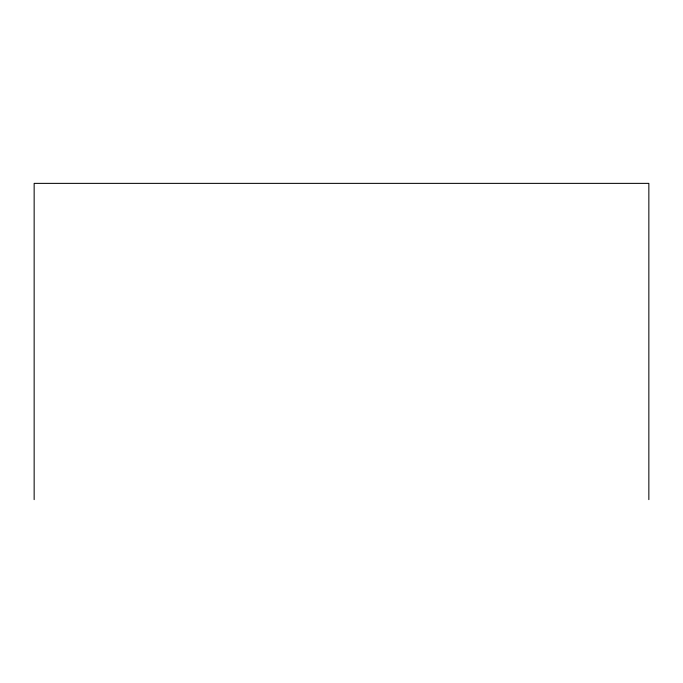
<?xml version="1.0" encoding="UTF-8"?>
<svg xmlns="http://www.w3.org/2000/svg" width="683" height="683" viewBox="0 0 683 683"><rect width="100%" height="100%" fill="white"/><g stroke="black" fill="none" stroke-linecap="round" stroke-linejoin="round"><path stroke-width="1.02" d="M648.85 499.632L648.85 183.368L34.15 183.368L34.15 499.632"/></g></svg>
